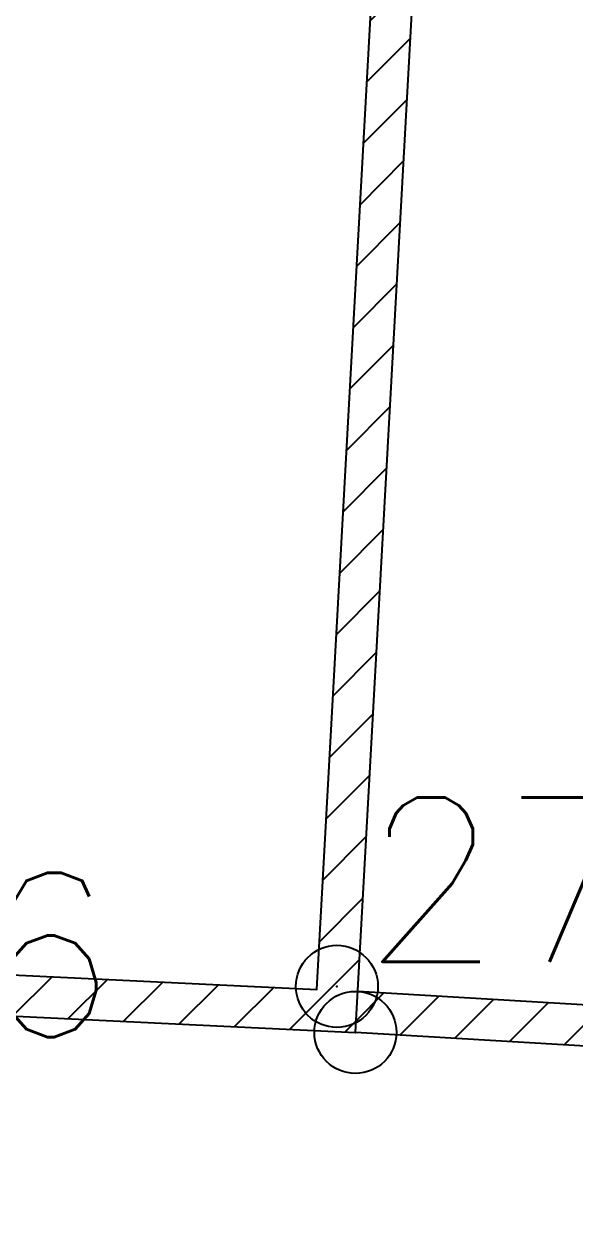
# Model space of a CAD drawing. Header units: millimetres. Extents: x 524954 to 526204, y 9523489 to 9524010.
# Drawn here: x 525625.14 to 525628.5, y 9523723.39 to 9523730.72 of the extents above; entities that cross this region are included whole.
import ezdxf

# ---------------------------------------------------------------- set-up
doc = ezdxf.new("R2010")
doc.units = ezdxf.units.MM
doc.header["$PDMODE"] = 32
doc.header["$PDSIZE"] = 0.5
for name, color, linetype in [('Cloture', 7, 'Continuous'), ('Murs', 1, 'Continuous'), ('TopoAlt', 3, 'Continuous'), ('TOPOJIS', 7, 'Continuous')]:
    doc.layers.add(name, color=color, linetype=linetype)
doc.styles.add('Simplex 1.0', font='Simplex.shx', dxfattribs={"width": 0.99, "height": 1})
pattern_1 = [(45, (0, 0), (-0.1767766952966, 0.1767766952966), [])]

# ---------------------------------------------------------------- blocks, each defined once
blk = doc.blocks.new('TCPOINT M')
at = {"color": 0}
blk.add_point((0, 0), dxfattribs=at)
at = {"layer": 'TopoAlt', "style": 'Simplex 1.0', "width": 0.99}
blk.add_attdef('ALT', (0.15, 0.15), '', height=1, dxfattribs=at)

msp = doc.modelspace()

# ---------------------------------------------------------------- hatches: boundary and pattern name
at = {"layer": 'Murs'}
h = msp.add_hatch(dxfattribs=at)
h.set_pattern_fill('_U', color=256, scale=0.25, angle=45, style=0, pattern_type=0)
h.set_pattern_definition(pattern_1)
h.paths.add_polyline_path([(525597.0572, 9523733.5373), (525595.421, 9523725.9034), (525609.6416, 9523725.4208), (525627.1595, 9523724.5789), (525627.7534, 9523735.3099), (525627.5038, 9523735.3237), (525626.9236, 9523724.8405), (525609.6519, 9523725.6706), (525595.7281, 9523726.1432), (525597.3017, 9523733.4849)])
h = msp.add_hatch(dxfattribs=at)
h.set_pattern_fill('_U', color=256, scale=0.25, angle=45, style=0, pattern_type=0)
h.set_pattern_definition(pattern_1)
h.paths.add_polyline_path([(525647.2024, 9523723.3875), (525627.1595, 9523724.5789), (525627.1743, 9523724.8285), (525647.2172, 9523723.6371)])

# ---------------------------------------------------------------- linework, layer by layer
at = {"layer": 'Cloture', "flags": 128}
for points in [[(525597.0572, 9523733.5373), (525595.421, 9523725.9034), (525609.6416, 9523725.4208), (525627.1595, 9523724.5789), (525627.7534, 9523735.3099)], [(525597.3017, 9523733.4849), (525595.7281, 9523726.1432), (525609.6519, 9523725.6706), (525626.9236, 9523724.8405), (525627.5038, 9523735.3237)], [(525647.2172, 9523723.6371), (525627.1743, 9523724.8285)], [(525647.2024, 9523723.3875), (525627.1595, 9523724.5789)]]:
    msp.add_lwpolyline(points, dxfattribs=at)

# ---------------------------------------------------------------- block references
at = {"layer": 'TOPOJIS'}
ref = msp.add_blockref('TCPOINT M', (525627.0465, 9523724.8594, 277.81), dxfattribs=at)
ref.add_attrib('ALT', '277.81', (525627.1965, 9523725.0094, 277.81), dxfattribs={"layer": 'TopoAlt', "height": 1, "style": 'Simplex 1.0', "width": 0.99})
ref = msp.add_blockref('TCPOINT M', (525620.8891, 9523724.4006, 277.062), dxfattribs=at)
ref.add_attrib('ALT', '277.06', (525621.0391, 9523724.5506, 277.062), dxfattribs={"layer": 'TopoAlt', "height": 1, "style": 'Simplex 1.0', "width": 0.99})
msp.add_blockref('TCPOINT M', (525627.1595, 9523724.5789, 277.25), dxfattribs=at)

doc.saveas('drawing.dxf')
